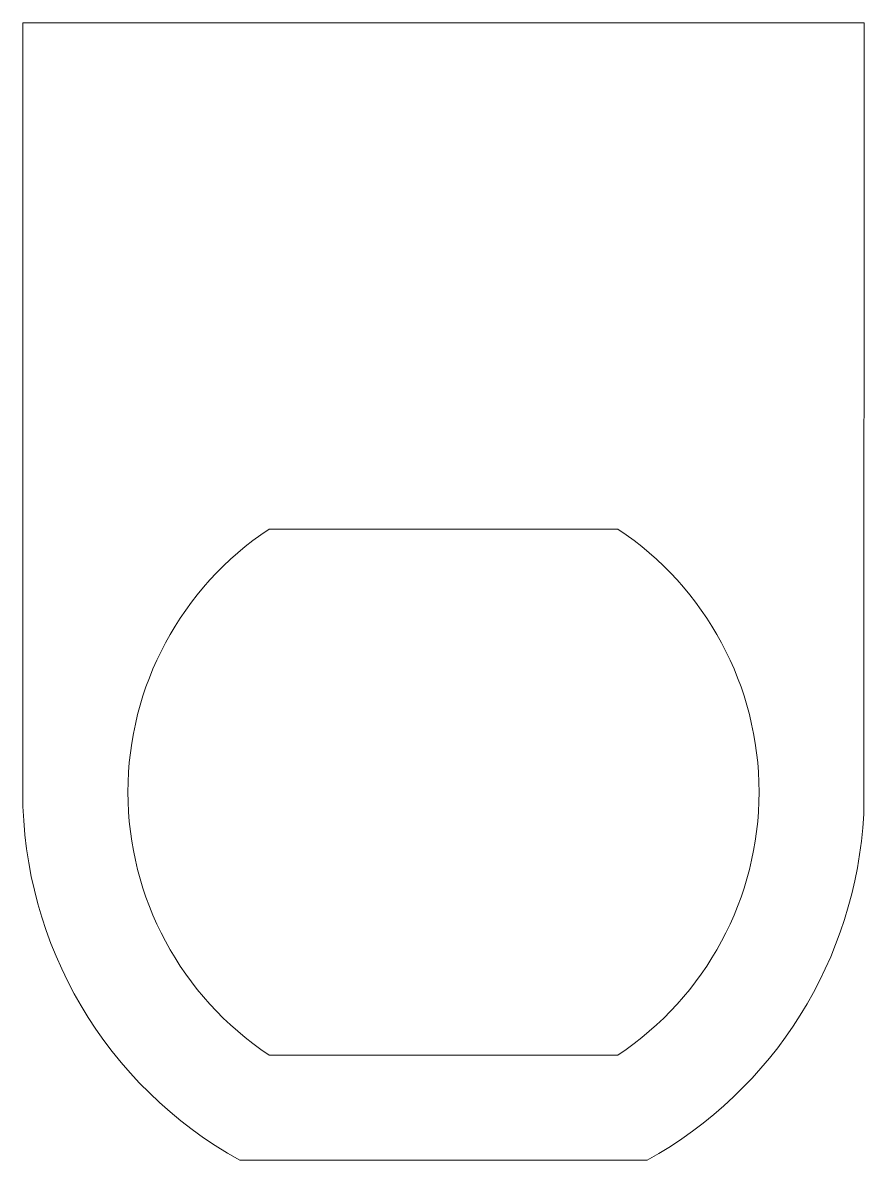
# Model space of a CAD drawing. Header units: millimetres. Extents: x -8 to 8, y -7 to 14.6.
import ezdxf

# ---------------------------------------------------------------- set-up
doc = ezdxf.new("R2010")
doc.units = ezdxf.units.MM

msp = doc.modelspace()

# ---------------------------------------------------------------- linework, layer by layer
at = {"color": 7, "linetype": 'Continuous', "lineweight": 15}
for p, q in [((-8, 14.627), (8, 14.627)), ((-8, 0), (-8, 14.627)), ((8, 14.627), (7.989, -0.421)), ((3.317, 5), (-3.317, 5)), ((3.317, -5), (-3.317, -5)), ((3.873, -7), (-3.873, -7))]:
    msp.add_line(p, q, dxfattribs=at)
for radius, start, end in [(6, 123.5573, 236.4427), (6, 303.5573, 56.4427), (8, 180, 241.045), (8, 298.955, 356.9844)]:
    msp.add_arc((0, 0), radius, start, end, dxfattribs=at)

doc.saveas('drawing.dxf')
